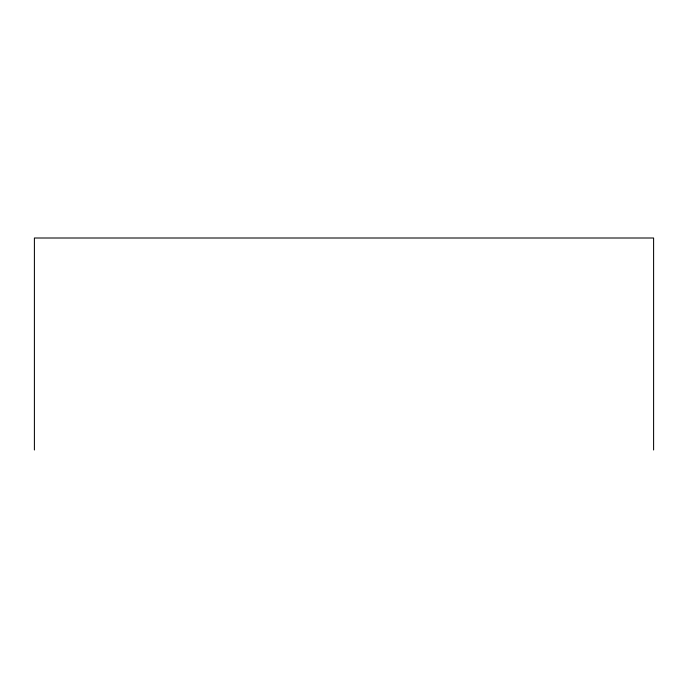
<?xml version="1.0" encoding="UTF-8"?>
<svg xmlns="http://www.w3.org/2000/svg" width="688" height="688" viewBox="0 0 688 688"><rect width="100%" height="100%" fill="white"/><g stroke="black" fill="none" stroke-linecap="round" stroke-linejoin="round"><path stroke-width="1.03" d="M653.6 449.995L653.6 238.005L34.4 238.005L34.4 449.995"/></g></svg>
